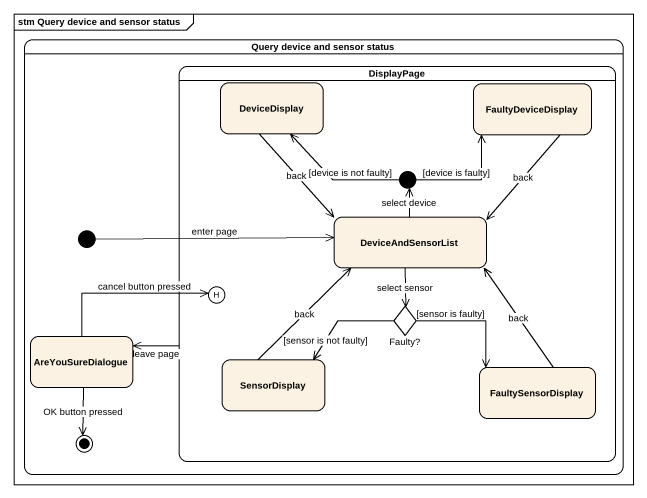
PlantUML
@startuml
mainframe stm Query device and sensor status
hide empty description
state "Query device and sensor status" as Query_device_and_sensor {
  state DisplayPage {
    state DeviceDisplay
    state FaultyDeviceDisplay
    state junction1 <<choice>>
    state DeviceAndSensorList
    state history1 <<history>>
    state "Faulty?" as Faulty <<choice>>
    state SensorDisplay
    state FaultySensorDisplay
  }
  state initial1 <<start>>
  state AreYouSureDialogue
  AreYouSureDialogue --> [*] : OK button pressed
}
DisplayPage -left-> AreYouSureDialogue : leave page
DeviceDisplay --> DeviceAndSensorList : back
FaultyDeviceDisplay --> DeviceAndSensorList : back
junction1 -left-> DeviceDisplay : [device is not faulty]
junction1 -right-> FaultyDeviceDisplay : [device is faulty]
initial1 -right-> DeviceAndSensorList : enter page
DeviceAndSensorList -up-> junction1 : select device
DeviceAndSensorList --> Faulty : select sensor
Faulty -left-> SensorDisplay : [sensor is not faulty]
Faulty -right-> FaultySensorDisplay : [sensor is faulty]
AreYouSureDialogue -right-> history1 : cancel button pressed
SensorDisplay -up-> DeviceAndSensorList : back
FaultySensorDisplay -up-> DeviceAndSensorList : back
@enduml
